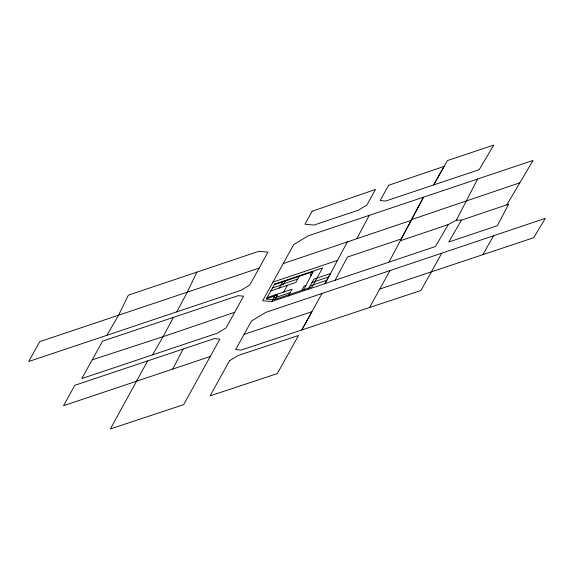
<?xml version="1.0" encoding="UTF-8"?>
<svg xmlns="http://www.w3.org/2000/svg" width="574" height="574" viewBox="0 0 574 574"><rect width="100%" height="100%" fill="white"/><g stroke="black" fill="none" stroke-linecap="round" stroke-linejoin="round"><path stroke-width="0.86" d="M196.882 272.119L187.303 292.159L176.792 311.854M477.633 179.002L456.402 220.143L448.201 224.613L400.279 240.8M172.752 369.06L183.128 349.035L214.454 338.56L219.885 339.083L183.644 404.648L110.395 428.929L147.647 360.917M335.108 280.248L347.421 257.059L401.233 238.971L411.163 220.359L283.226 263.574L262.691 300.711L271.767 301.544L435.515 246.483L448.201 224.613M303.646 289.727L313.282 271.617L274.264 284.726M325.149 283.599L347.435 241.733M356.906 238.554L369.254 215.358M388.914 262.153L423.519 197.162L411.587 219.555L519.829 182.805M173.391 317.393L163.088 336.687L152.584 354.854L81.795 378.546L102.595 341.135L238.16 295.667L243.584 296.184L226.056 327.933L217.424 333.164L152.584 354.854M441.772 253.177L420.943 290.48L241.087 350.104L235.656 349.58L251.405 321.088L265.798 312.356L545.3 218.364L533.734 237.686L379.758 289.059M283.226 263.574L293.701 244.589L308.066 235.878L533.052 160.426L506.835 204.796M322.043 293.436L301.795 329.978L311.912 311.704L244.079 334.362M271.767 301.544L275.52 294.778M279.28 288.012L283.039 281.246M275.269 299.262L277.629 295.014L266.465 298.767M285.429 280.973L283.642 284.187L272.478 287.94M283.685 292.037L287.445 285.271M288.342 295.976L292.101 289.21L267.111 297.605M299.621 275.671L295.861 282.437L270.871 290.839M301.795 290.351L304.155 286.096L305.885 285.515M311.947 272.062L310.168 275.269L311.589 274.795M308.238 289.289L313.878 279.136L330.452 273.561L324.812 283.714M369.512 307.535L390.011 270.584M482.906 254.655L493.54 235.771M461.453 220.136L448.782 242.027L497.385 225.668L508.657 204.179L461.453 220.136L456.402 220.143M106.85 335.309L118.588 315.212L128.368 295.151L258.874 251.297L267.95 252.129L249.762 285.041L241.13 290.272L28.7 361.52L39.764 341.652L259.139 268.065M234.701 312.278L163.088 336.687L92.192 359.841M272.994 282.071L337.49 260.395M281.16 284.625L297.741 279.057M311.998 282.516L328.572 276.948M273.647 298.164L290.222 292.589M310.118 285.902L326.692 280.327M183.128 349.035L74.778 385.312L63.549 405.696L210.263 356.483M229.521 360.716L210.091 395.873L277.342 373.581L298.509 335.489L238.196 355.471L229.521 360.716M312.141 211.218L304.952 224.233L314 225.08L358.291 210.22L366.894 205.004L375.518 189.449L312.141 211.218M388.627 185.273L380.16 200.556L385.62 201.058L479.161 169.689L493.798 145.071L447.361 160.598L433.679 184.943L444.132 166.374L388.627 185.273M274.645 284.037L266.314 299.04L273.877 299.728L312.048 286.907L322.588 267.929L274.645 284.037"/></g></svg>
